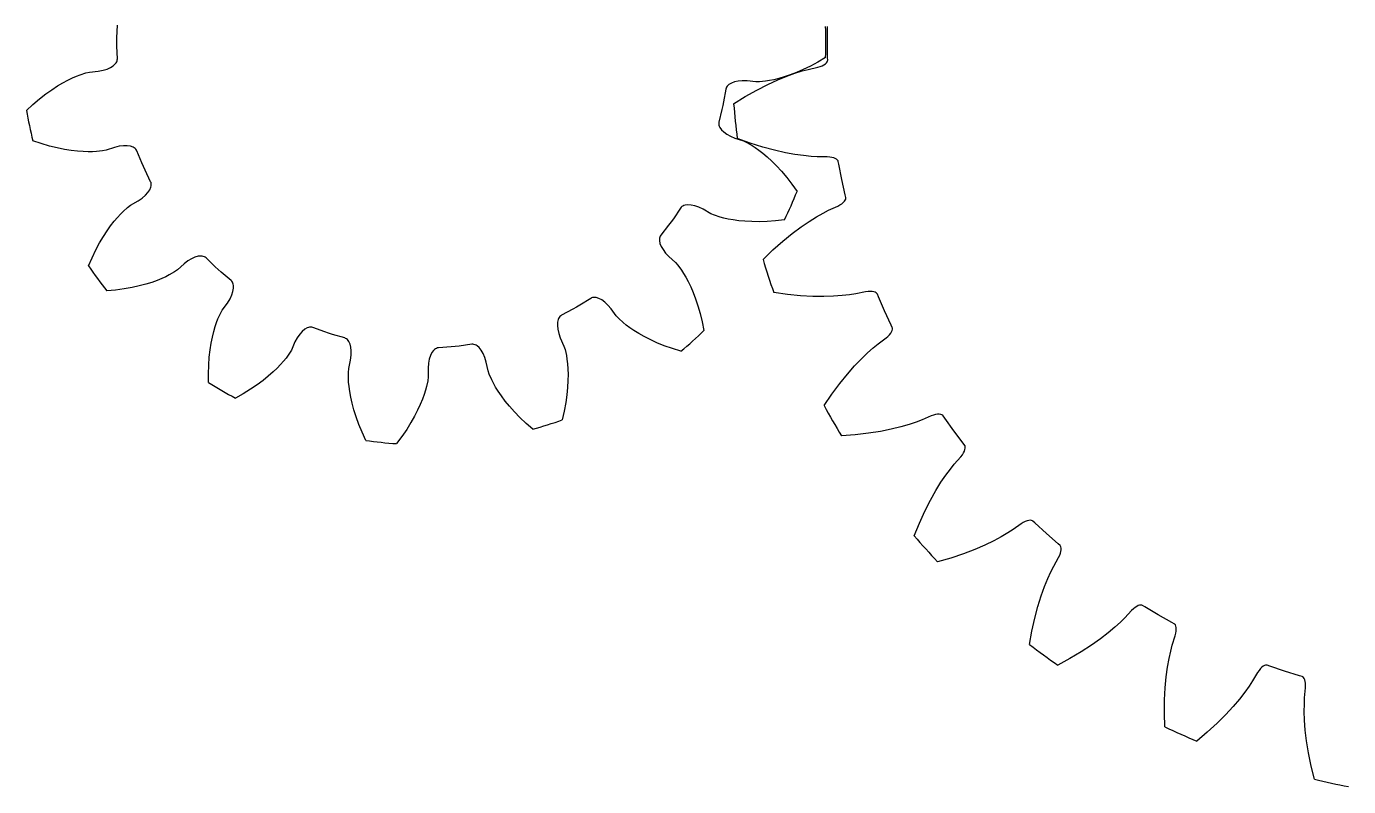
# Model space of a CAD drawing. Extents: x -12.6 to 57.7, y -24 to 24.
# Drawn here: x -12.56 to 29.3, y -23.58 to 0.49 of the extents above; entities that cross this region are included whole.
import ezdxf

# ---------------------------------------------------------------- set-up
doc = ezdxf.new("R2010")
doc.units = 0

msp = doc.modelspace()

# ---------------------------------------------------------------- linework, layer by layer
at = {"layer": 'layer0'}
for p, q in [((12.8, 0), (12.806, 0.493)), ((12.806, -0.493), (12.8, 0)), ((12.188, -0.868), (12.495, -0.8)), ((12.495, -0.8), (12.57, -0.777)), ((12.57, -0.777), (12.636, -0.751)), ((12.636, -0.751), (12.691, -0.723)), ((12.691, -0.723), (12.735, -0.693)), ((12.735, -0.693), (12.769, -0.662)), ((12.769, -0.662), (12.792, -0.63)), ((12.792, -0.63), (12.805, -0.598)), ((12.805, -0.598), (12.808, -0.581)), ((12.808, -0.581), (12.806, -0.493)), ((10.908, -1.347), (11.226, -1.201)), ((11.226, -1.201), (11.512, -1.084)), ((11.512, -1.084), (11.77, -0.991)), ((11.77, -0.991), (11.997, -0.919)), ((11.997, -0.919), (12.188, -0.868)), ((10.199, -1.729), (10.566, -1.522)), ((10.566, -1.522), (10.908, -1.347)), ((9.83, -1.958), (10.199, -1.729)), ((10.354, -3.205), (9.946, -3.058)), ((10.756, -3.332), (10.354, -3.205)), ((11.127, -3.431), (10.756, -3.332)), ((11.468, -3.508), (11.127, -3.431)), ((11.773, -3.563), (11.468, -3.508)), ((12.044, -3.601), (11.773, -3.563)), ((12.281, -3.624), (12.044, -3.601)), ((12.479, -3.634), (12.281, -3.624)), ((12.793, -3.637), (12.479, -3.634)), ((12.872, -3.644), (12.793, -3.637)), ((12.941, -3.656), (12.872, -3.644)), ((13, -3.671), (12.941, -3.656)), ((13.05, -3.691), (13, -3.671)), ((13.09, -3.715), (13.05, -3.691)), ((13.119, -3.741), (13.09, -3.715)), ((13.139, -3.77), (13.119, -3.741)), ((13.144, -3.785), (13.139, -3.77)), ((13.161, -3.872), (13.144, -3.785)), ((13.258, -4.356), (13.161, -3.872)), ((13.366, -4.837), (13.258, -4.356)), ((13.338, -5.047), (13.365, -5.01)), ((13.365, -5.01), (13.381, -4.974)), ((13.386, -4.923), (13.366, -4.837)), ((13.381, -4.974), (13.387, -4.939)), ((13.387, -4.939), (13.386, -4.923)), ((12.456, -5.539), (12.663, -5.422)), ((12.663, -5.422), (12.839, -5.332)), ((12.839, -5.332), (13.126, -5.201)), ((13.126, -5.201), (13.195, -5.163)), ((13.195, -5.163), (13.253, -5.124)), ((13.253, -5.124), (13.301, -5.086)), ((13.301, -5.086), (13.338, -5.047)), ((11.687, -6.067), (11.968, -5.858)), ((11.968, -5.858), (12.224, -5.684)), ((12.224, -5.684), (12.456, -5.539)), ((11.389, -6.309), (11.687, -6.067)), ((10.76, -6.889), (11.073, -6.588)), ((11.073, -6.588), (11.389, -6.309)), ((11.531, -7.999), (11.102, -7.94)), ((14.007, -7.915), (13.699, -7.977)), ((14.086, -7.905), (14.007, -7.915)), ((14.156, -7.902), (14.086, -7.905)), ((14.217, -7.905), (14.156, -7.902)), ((14.27, -7.914), (14.217, -7.905)), ((14.313, -7.929), (14.27, -7.914)), ((14.348, -7.949), (14.313, -7.929)), ((14.373, -7.973), (14.348, -7.949)), ((11.951, -8.039), (11.531, -7.999)), ((12.335, -8.06), (11.951, -8.039)), ((12.684, -8.064), (12.335, -8.06)), ((12.994, -8.055), (12.684, -8.064)), ((13.267, -8.035), (12.994, -8.055)), ((13.504, -8.008), (13.267, -8.035)), ((13.699, -7.977), (13.504, -8.008)), ((14.382, -7.987), (14.373, -7.973)), ((14.416, -8.068), (14.382, -7.987)), ((14.611, -8.521), (14.416, -8.068)), ((14.817, -8.969), (14.611, -8.521)), ((14.805, -9.226), (14.834, -9.181)), ((14.855, -9.049), (14.817, -8.969)), ((14.834, -9.181), (14.852, -9.139)), ((14.852, -9.139), (14.86, -9.1)), ((14.859, -9.065), (14.855, -9.049)), ((14.86, -9.1), (14.859, -9.065)), ((14.251, -9.688), (14.405, -9.563)), ((14.405, -9.563), (14.658, -9.376)), ((14.658, -9.376), (14.717, -9.324)), ((14.717, -9.324), (14.766, -9.274)), ((14.766, -9.274), (14.805, -9.226)), ((13.662, -10.259), (13.876, -10.035)), ((13.876, -10.035), (14.073, -9.845)), ((14.073, -9.845), (14.251, -9.688)), ((13.431, -10.521), (13.662, -10.259)), ((12.938, -11.159), (13.189, -10.82)), ((13.189, -10.82), (13.431, -10.521)), ((12.694, -11.518), (12.938, -11.159)), ((15.385, -12.118), (15.122, -12.194)), ((15.611, -12.042), (15.385, -12.118)), ((15.796, -11.972), (15.611, -12.042)), ((16.084, -11.846), (15.796, -11.972)), ((16.159, -11.821), (16.084, -11.846)), ((16.227, -11.803), (16.159, -11.821)), ((16.288, -11.794), (16.227, -11.803)), ((16.341, -11.792), (16.288, -11.794)), ((16.387, -11.797), (16.341, -11.792)), ((16.424, -11.809), (16.387, -11.797)), ((16.454, -11.828), (16.424, -11.809)), ((16.465, -11.839), (16.454, -11.828)), ((16.516, -11.912), (16.465, -11.839)), ((16.801, -12.314), (16.516, -11.912)), ((13.68, -12.444), (13.247, -12.476)), ((14.099, -12.396), (13.68, -12.444)), ((14.478, -12.336), (14.099, -12.396)), ((14.821, -12.268), (14.478, -12.336)), ((15.122, -12.194), (14.821, -12.268)), ((17.096, -12.71), (16.801, -12.314)), ((17.149, -12.78), (17.096, -12.71)), ((17.109, -13.018), (17.137, -12.963)), ((17.137, -12.963), (17.156, -12.913)), ((17.157, -12.795), (17.149, -12.78)), ((17.156, -12.913), (17.165, -12.868)), ((17.165, -12.828), (17.157, -12.795)), ((17.165, -12.868), (17.165, -12.828)), ((16.692, -13.53), (16.816, -13.376)), ((16.816, -13.376), (17.024, -13.14)), ((17.024, -13.14), (17.072, -13.077)), ((17.072, -13.077), (17.109, -13.018)), ((16.396, -13.948), (16.55, -13.721)), ((16.55, -13.721), (16.692, -13.53)), ((16.062, -14.516), (16.233, -14.211)), ((16.233, -14.211), (16.396, -13.948)), ((15.888, -14.859), (16.062, -14.516)), ((15.713, -15.242), (15.888, -14.859)), ((15.549, -15.644), (15.713, -15.242)), ((18.677, -15.443), (18.511, -15.551)), ((18.933, -15.261), (18.677, -15.443)), ((19.001, -15.22), (18.933, -15.261)), ((19.064, -15.189), (19.001, -15.22)), ((19.121, -15.167), (19.064, -15.189)), ((19.173, -15.153), (19.121, -15.167)), ((19.219, -15.149), (19.173, -15.153)), ((19.258, -15.153), (19.219, -15.149)), ((19.291, -15.165), (19.258, -15.153)), ((19.305, -15.174), (19.291, -15.165)), ((19.369, -15.235), (19.305, -15.174)), ((19.732, -15.569), (19.369, -15.235)), ((18.065, -15.801), (17.786, -15.935)), ((18.306, -15.671), (18.065, -15.801)), ((18.511, -15.551), (18.306, -15.671)), ((20.102, -15.895), (19.732, -15.569)), ((20.169, -15.952), (20.102, -15.895)), ((17.106, -16.211), (16.706, -16.345)), ((17.464, -16.074), (17.106, -16.211)), ((17.786, -15.935), (17.464, -16.074)), ((20.122, -16.331), (20.155, -16.259)), ((20.155, -16.259), (20.18, -16.193)), ((20.179, -15.965), (20.169, -15.952)), ((20.195, -15.996), (20.179, -15.965)), ((20.18, -16.193), (20.196, -16.134)), ((20.203, -16.035), (20.195, -15.996)), ((20.196, -16.134), (20.203, -16.081)), ((20.203, -16.081), (20.203, -16.035)), ((16.706, -16.345), (16.289, -16.466)), ((19.877, -16.781), (19.967, -16.604)), ((19.967, -16.604), (20.122, -16.331)), ((19.676, -17.251), (19.779, -16.997)), ((19.779, -16.997), (19.877, -16.781)), ((19.467, -17.876), (19.571, -17.543)), ((19.571, -17.543), (19.676, -17.251)), ((19.368, -18.248), (19.467, -17.876)), ((22.488, -17.954), (22.43, -18.008)), ((22.543, -17.91), (22.488, -17.954)), ((22.594, -17.877), (22.543, -17.91)), ((22.642, -17.853), (22.594, -17.877)), ((22.686, -17.839), (22.642, -17.853)), ((22.725, -17.835), (22.686, -17.839)), ((22.76, -17.84), (22.725, -17.835)), ((22.775, -17.846), (22.76, -17.84)), ((22.851, -17.892), (22.775, -17.846)), ((23.275, -18.143), (22.851, -17.892)), ((19.276, -18.659), (19.368, -18.248)), ((22.077, -18.379), (21.902, -18.54)), ((22.217, -18.239), (22.077, -18.379)), ((22.43, -18.008), (22.217, -18.239)), ((23.705, -18.385), (23.275, -18.143)), ((23.782, -18.427), (23.705, -18.385)), ((19.2, -19.086), (19.276, -18.659)), ((21.693, -18.716), (21.448, -18.906)), ((21.902, -18.54), (21.693, -18.716)), ((23.72, -19.107), (23.815, -18.807)), ((23.795, -18.438), (23.782, -18.427)), ((23.817, -18.465), (23.795, -18.438)), ((23.815, -18.807), (23.833, -18.73)), ((23.833, -18.501), (23.817, -18.465)), ((23.843, -18.546), (23.833, -18.501)), ((23.833, -18.73), (23.843, -18.661)), ((23.846, -18.599), (23.843, -18.546)), ((23.843, -18.661), (23.846, -18.599)), ((21.162, -19.108), (20.84, -19.317)), ((21.448, -18.906), (21.162, -19.108)), ((23.67, -19.298), (23.72, -19.107)), ((20.477, -19.531), (20.094, -19.736)), ((20.84, -19.317), (20.477, -19.531)), ((23.57, -19.8), (23.618, -19.531)), ((23.618, -19.531), (23.67, -19.298)), ((23.528, -20.107), (23.57, -19.8)), ((26.421, -19.968), (26.262, -20.239)), ((26.467, -19.903), (26.421, -19.968)), ((26.511, -19.849), (26.467, -19.903)), ((26.555, -19.805), (26.511, -19.849)), ((26.597, -19.772), (26.555, -19.805)), ((26.637, -19.75), (26.597, -19.772)), ((26.674, -19.737), (26.637, -19.75)), ((26.709, -19.735), (26.674, -19.737)), ((26.725, -19.738), (26.709, -19.735)), ((26.809, -19.767), (26.725, -19.738)), ((27.276, -19.925), (26.809, -19.767)), ((27.747, -20.072), (27.276, -19.925)), ((27.831, -20.097), (27.747, -20.072)), ((23.476, -20.839), (23.496, -20.455)), ((23.496, -20.455), (23.528, -20.107)), ((26.154, -20.404), (26.016, -20.598)), ((26.262, -20.239), (26.154, -20.404)), ((27.846, -20.104), (27.831, -20.097)), ((27.873, -20.127), (27.846, -20.104)), ((27.896, -20.159), (27.873, -20.127)), ((27.915, -20.201), (27.896, -20.159)), ((27.912, -20.775), (27.942, -20.462)), ((27.93, -20.252), (27.915, -20.201)), ((27.939, -20.313), (27.93, -20.252)), ((27.944, -20.383), (27.939, -20.313)), ((27.942, -20.462), (27.944, -20.383)), ((23.472, -21.261), (23.476, -20.839)), ((25.848, -20.814), (25.647, -21.051)), ((26.016, -20.598), (25.848, -20.814)), ((27.902, -20.973), (27.912, -20.775)), ((23.486, -21.694), (23.472, -21.261)), ((25.41, -21.308), (25.138, -21.579)), ((25.647, -21.051), (25.41, -21.308)), ((27.9, -21.21), (27.902, -20.973)), ((27.909, -21.484), (27.9, -21.21)), ((25.138, -21.579), (24.827, -21.864)), ((27.932, -21.793), (27.909, -21.484)), ((24.827, -21.864), (24.496, -22.144)), ((27.973, -22.14), (27.932, -21.793)), ((28.033, -22.52), (27.973, -22.14)), ((28.117, -22.933), (28.033, -22.52)), ((28.221, -23.354), (28.117, -22.933))]:
    msp.add_line(p, q, dxfattribs=at)
for start, end in [(184.68, 187.32), (196.68, 199.32), (208.68, 211.32), (220.68, 223.32), (232.68, 235.32), (244.68, 247.32), (256.68, 259.32)]:
    msp.add_arc((33.75, 0), 24, start, end, dxfattribs=at)
at = {"layer": 'layer1'}
for p, q in [((-9.699, 0.128), (-9.685, 0.533)), ((-9.7, 0), (-9.699, 0.128)), ((-9.699, -0.128), (-9.7, 0)), ((-9.685, -0.533), (-9.699, -0.128)), ((-10.01, -0.858), (-9.901, -0.809)), ((-9.901, -0.809), (-9.815, -0.754)), ((-9.815, -0.754), (-9.75, -0.694)), ((-9.75, -0.694), (-9.726, -0.662)), ((-9.726, -0.662), (-9.707, -0.63)), ((-9.707, -0.63), (-9.694, -0.598)), ((-9.694, -0.598), (-9.687, -0.565)), ((-9.687, -0.565), (-9.685, -0.533)), ((12.259, -0.764), (12.032, -0.874)), ((12.499, -0.635), (12.259, -0.764)), ((12.74, -0.492), (12.499, -0.635)), ((-11.411, -1.293), (-11.252, -1.208)), ((-11.252, -1.208), (-11.109, -1.138)), ((-11.109, -1.138), (-10.98, -1.082)), ((-10.98, -1.082), (-10.865, -1.038)), ((-10.865, -1.038), (-10.684, -0.98)), ((-10.684, -0.98), (-10.569, -0.954)), ((-10.569, -0.954), (-10.291, -0.927)), ((-10.291, -0.927), (-10.14, -0.898)), ((-10.14, -0.898), (-10.01, -0.858)), ((9.97, -1.242), (9.853, -1.267)), ((10.105, -1.23), (9.97, -1.242)), ((10.259, -1.232), (10.105, -1.23)), ((10.537, -1.264), (10.259, -1.232)), ((10.843, -1.244), (10.654, -1.262)), ((10.965, -1.224), (10.843, -1.244)), ((11.103, -1.196), (10.965, -1.224)), ((11.257, -1.158), (11.103, -1.196)), ((11.43, -1.108), (11.257, -1.158)), ((11.618, -1.044), (11.43, -1.108)), ((11.817, -0.967), (11.618, -1.044)), ((12.032, -0.874), (11.817, -0.967)), ((-12.15, -1.802), (-11.951, -1.647)), ((-11.951, -1.647), (-11.76, -1.511)), ((-11.76, -1.511), (-11.581, -1.394)), ((-11.581, -1.394), (-11.411, -1.293)), ((9.584, -1.493), (9.514, -1.892)), ((9.593, -1.461), (9.584, -1.493)), ((9.607, -1.431), (9.593, -1.461)), ((9.626, -1.402), (9.607, -1.431)), ((9.651, -1.374), (9.626, -1.402)), ((9.681, -1.349), (9.651, -1.374)), ((9.757, -1.303), (9.681, -1.349)), ((9.853, -1.267), (9.757, -1.303)), ((10.654, -1.262), (10.537, -1.264)), ((-12.564, -2.168), (-12.358, -1.977)), ((-12.358, -1.977), (-12.15, -1.802)), ((9.488, -2.017), (9.461, -2.141)), ((9.514, -1.892), (9.488, -2.017)), ((9.461, -2.141), (9.363, -2.535)), ((9.363, -2.535), (9.358, -2.567)), ((9.358, -2.567), (9.358, -2.6)), ((9.358, -2.6), (9.364, -2.635)), ((9.364, -2.635), (9.375, -2.67)), ((9.375, -2.67), (9.392, -2.706)), ((9.392, -2.706), (9.443, -2.778)), ((9.443, -2.778), (9.517, -2.85)), ((9.517, -2.85), (9.613, -2.92)), ((9.613, -2.92), (9.732, -2.986)), ((-12.094, -3.22), (-12.36, -3.13)), ((-11.833, -3.296), (-12.094, -3.22)), ((-11.587, -3.357), (-11.833, -3.296)), ((-9.778, -3.338), (-10.044, -3.427)), ((-9.628, -3.304), (-9.778, -3.338)), ((-9.493, -3.288), (-9.628, -3.304)), ((-9.375, -3.288), (-9.493, -3.288)), ((-9.273, -3.303), (-9.375, -3.288)), ((-9.189, -3.332), (-9.273, -3.303)), ((-9.154, -3.351), (-9.189, -3.332)), ((9.732, -2.986), (9.873, -3.047)), ((9.873, -3.047), (10.14, -3.131)), ((10.14, -3.131), (10.247, -3.18)), ((10.247, -3.18), (10.412, -3.274)), ((10.412, -3.274), (10.515, -3.342)), ((10.515, -3.342), (10.629, -3.423)), ((-11.358, -3.403), (-11.587, -3.357)), ((-11.147, -3.437), (-11.358, -3.403)), ((-10.95, -3.46), (-11.147, -3.437)), ((-10.77, -3.473), (-10.95, -3.46)), ((-10.611, -3.478), (-10.77, -3.473)), ((-10.471, -3.477), (-10.611, -3.478)), ((-10.348, -3.471), (-10.471, -3.477)), ((-10.159, -3.45), (-10.348, -3.471)), ((-10.044, -3.427), (-10.159, -3.45)), ((-9.124, -3.373), (-9.154, -3.351)), ((-9.099, -3.397), (-9.124, -3.373)), ((-9.079, -3.424), (-9.099, -3.397)), ((-9.065, -3.453), (-9.079, -3.424)), ((-8.913, -3.828), (-9.065, -3.453)), ((10.629, -3.423), (10.755, -3.521)), ((10.755, -3.521), (10.892, -3.637)), ((10.892, -3.637), (11.038, -3.771)), ((-8.861, -3.945), (-8.913, -3.828)), ((-8.809, -4.062), (-8.861, -3.945)), ((-8.631, -4.426), (-8.809, -4.062)), ((11.038, -3.771), (11.189, -3.923)), ((11.189, -3.923), (11.347, -4.095)), ((11.347, -4.095), (11.51, -4.288)), ((-8.659, -4.681), (-8.625, -4.599)), ((-8.62, -4.456), (-8.631, -4.426)), ((-8.625, -4.599), (-8.615, -4.561)), ((-8.613, -4.489), (-8.62, -4.456)), ((-8.615, -4.561), (-8.612, -4.524)), ((-8.612, -4.524), (-8.613, -4.489)), ((11.51, -4.288), (11.677, -4.504)), ((11.677, -4.504), (11.839, -4.733)), ((-9.024, -5.033), (-8.898, -4.944)), ((-8.898, -4.944), (-8.796, -4.855)), ((-8.796, -4.855), (-8.716, -4.766)), ((-8.716, -4.766), (-8.659, -4.681)), ((-9.591, -5.455), (-9.504, -5.367)), ((-9.504, -5.367), (-9.361, -5.241)), ((-9.361, -5.241), (-9.267, -5.171)), ((-9.267, -5.171), (-9.024, -5.033)), ((8.149, -5.262), (7.922, -5.598)), ((8.169, -5.237), (8.149, -5.262)), ((8.194, -5.215), (8.169, -5.237)), ((8.224, -5.196), (8.194, -5.215)), ((8.257, -5.181), (8.224, -5.196)), ((8.295, -5.17), (8.257, -5.181)), ((8.383, -5.159), (8.295, -5.17)), ((8.486, -5.165), (8.383, -5.159)), ((8.602, -5.19), (8.486, -5.165)), ((8.731, -5.234), (8.602, -5.19)), ((8.87, -5.298), (8.731, -5.234)), ((9.112, -5.44), (8.87, -5.298)), ((9.22, -5.487), (9.112, -5.44)), ((-10.013, -5.984), (-9.898, -5.822)), ((-9.898, -5.822), (-9.788, -5.68)), ((-9.788, -5.68), (-9.685, -5.558)), ((-9.685, -5.558), (-9.591, -5.455)), ((7.772, -5.804), (7.523, -6.124)), ((7.847, -5.702), (7.772, -5.804)), ((7.922, -5.598), (7.847, -5.702)), ((9.4, -5.547), (9.22, -5.487)), ((9.519, -5.578), (9.4, -5.547)), ((9.656, -5.609), (9.519, -5.578)), ((9.813, -5.637), (9.656, -5.609)), ((9.991, -5.661), (9.813, -5.637)), ((10.189, -5.679), (9.991, -5.661)), ((10.402, -5.69), (10.189, -5.679)), ((10.636, -5.692), (10.402, -5.69)), ((10.889, -5.684), (10.636, -5.692)), ((11.16, -5.664), (10.889, -5.684)), ((11.439, -5.631), (11.16, -5.664)), ((-10.248, -6.365), (-10.129, -6.163)), ((-10.129, -6.163), (-10.013, -5.984)), ((7.483, -6.216), (7.479, -6.252)), ((7.479, -6.252), (7.48, -6.292)), ((7.492, -6.182), (7.483, -6.216)), ((7.505, -6.151), (7.492, -6.182)), ((7.523, -6.124), (7.505, -6.151)), ((-10.485, -6.833), (-10.367, -6.588)), ((-10.367, -6.588), (-10.248, -6.365)), ((7.48, -6.292), (7.497, -6.379)), ((7.497, -6.379), (7.535, -6.475)), ((7.535, -6.475), (7.594, -6.578)), ((7.594, -6.578), (7.676, -6.686)), ((7.676, -6.686), (7.78, -6.799)), ((-10.596, -7.091), (-10.485, -6.833)), ((-7.575, -7.027), (-7.781, -7.216)), ((-7.452, -6.935), (-7.575, -7.027)), ((-7.335, -6.865), (-7.452, -6.935)), ((-7.227, -6.817), (-7.335, -6.865)), ((-7.127, -6.789), (-7.227, -6.817)), ((-7.039, -6.781), (-7.127, -6.789)), ((-7, -6.784), (-7.039, -6.781)), ((-6.964, -6.792), (-7, -6.784)), ((-6.931, -6.804), (-6.964, -6.792)), ((-6.902, -6.821), (-6.931, -6.804)), ((-6.877, -6.841), (-6.902, -6.821)), ((-6.585, -7.122), (-6.877, -6.841)), ((7.78, -6.799), (7.99, -6.984)), ((7.99, -6.984), (8.067, -7.073)), ((8.067, -7.073), (8.18, -7.226)), ((-8.279, -7.494), (-8.426, -7.554)), ((-8.151, -7.436), (-8.279, -7.494)), ((-8.042, -7.38), (-8.151, -7.436)), ((-7.878, -7.284), (-8.042, -7.38)), ((-7.781, -7.216), (-7.878, -7.284)), ((-6.491, -7.209), (-6.585, -7.122)), ((-6.395, -7.293), (-6.491, -7.209)), ((-6.085, -7.554), (-6.395, -7.293)), ((8.18, -7.226), (8.247, -7.33)), ((8.247, -7.33), (8.318, -7.45)), ((8.318, -7.45), (8.393, -7.591)), ((-9.739, -7.861), (-10.018, -7.887)), ((-9.469, -7.824), (-9.739, -7.861)), ((-9.22, -7.779), (-9.469, -7.824)), ((-8.992, -7.729), (-9.22, -7.779)), ((-8.785, -7.674), (-8.992, -7.729)), ((-8.596, -7.615), (-8.785, -7.674)), ((-8.426, -7.554), (-8.596, -7.615)), ((-6.062, -7.577), (-6.085, -7.554)), ((-6.043, -7.604), (-6.062, -7.577)), ((-6.061, -8.013), (-6.024, -7.9)), ((-6.027, -7.635), (-6.043, -7.604)), ((-6.016, -7.671), (-6.027, -7.635)), ((-6.024, -7.9), (-6.007, -7.798)), ((-6.008, -7.71), (-6.016, -7.671)), ((-6.007, -7.798), (-6.008, -7.71)), ((8.393, -7.591), (8.471, -7.753)), ((8.471, -7.753), (8.55, -7.935)), ((8.55, -7.935), (8.626, -8.135)), ((-6.363, -8.493), (-6.197, -8.268)), ((-6.197, -8.268), (-6.118, -8.136)), ((-6.118, -8.136), (-6.061, -8.013)), ((4.96, -8.336), (4.85, -8.4)), ((5.304, -8.122), (4.96, -8.336)), ((5.333, -8.107), (5.304, -8.122)), ((5.365, -8.097), (5.333, -8.107)), ((5.399, -8.092), (5.365, -8.097)), ((5.436, -8.092), (5.399, -8.092)), ((5.476, -8.097), (5.436, -8.092)), ((5.56, -8.123), (5.476, -8.097)), ((5.651, -8.17), (5.56, -8.123)), ((5.748, -8.24), (5.651, -8.17)), ((5.847, -8.333), (5.748, -8.24)), ((5.948, -8.448), (5.847, -8.333)), ((8.626, -8.135), (8.701, -8.357)), ((8.701, -8.357), (8.771, -8.599)), ((-6.543, -8.884), (-6.499, -8.769)), ((-6.499, -8.769), (-6.42, -8.596)), ((-6.42, -8.596), (-6.363, -8.493)), ((4.274, -8.79), (4.254, -8.877)), ((4.289, -8.754), (4.274, -8.79)), ((4.308, -8.722), (4.289, -8.754)), ((4.33, -8.694), (4.308, -8.722)), ((4.354, -8.672), (4.33, -8.694)), ((4.382, -8.654), (4.354, -8.672)), ((4.739, -8.464), (4.382, -8.654)), ((4.85, -8.4), (4.739, -8.464)), ((6.111, -8.676), (5.948, -8.448)), ((6.191, -8.762), (6.111, -8.676)), ((6.331, -8.89), (6.191, -8.762)), ((8.771, -8.599), (8.835, -8.864)), ((-6.674, -9.345), (-6.632, -9.17)), ((-6.632, -9.17), (-6.587, -9.017)), ((-6.587, -9.017), (-6.543, -8.884)), ((-3.829, -9.167), (-3.909, -9.255)), ((-3.75, -9.101), (-3.829, -9.167)), ((-3.673, -9.058), (-3.75, -9.101)), ((-3.635, -9.045), (-3.673, -9.058)), ((-3.599, -9.037), (-3.635, -9.045)), ((-3.564, -9.035), (-3.599, -9.037)), ((-3.531, -9.038), (-3.564, -9.035)), ((-3.499, -9.047), (-3.531, -9.038)), ((-3.119, -9.185), (-3.499, -9.047)), ((-2.997, -9.225), (-3.119, -9.185)), ((4.254, -8.877), (4.25, -8.979)), ((4.25, -8.979), (4.262, -9.098)), ((4.262, -9.098), (4.293, -9.23)), ((6.427, -8.968), (6.331, -8.89)), ((6.54, -9.051), (6.427, -8.968)), ((6.672, -9.141), (6.54, -9.051)), ((6.825, -9.235), (6.672, -9.141)), ((8.835, -8.864), (8.891, -9.139)), ((-6.746, -9.75), (-6.713, -9.539)), ((-6.713, -9.539), (-6.674, -9.345)), ((-4.062, -9.5), (-4.174, -9.757)), ((-3.987, -9.366), (-4.062, -9.5)), ((-3.909, -9.255), (-3.987, -9.366)), ((-2.876, -9.264), (-2.997, -9.225)), ((-2.486, -9.376), (-2.876, -9.264)), ((-2.456, -9.388), (-2.486, -9.376)), ((-2.427, -9.404), (-2.456, -9.388)), ((-2.4, -9.427), (-2.427, -9.404)), ((-2.376, -9.454), (-2.4, -9.427)), ((-2.353, -9.487), (-2.376, -9.454)), ((-2.316, -9.567), (-2.353, -9.487)), ((-2.29, -9.667), (-2.316, -9.567)), ((1.542, -9.577), (1.141, -9.633)), ((1.575, -9.575), (1.542, -9.577)), ((1.608, -9.579), (1.575, -9.575)), ((1.641, -9.588), (1.608, -9.579)), ((1.675, -9.603), (1.641, -9.588)), ((1.709, -9.624), (1.675, -9.603)), ((1.776, -9.682), (1.709, -9.624)), ((4.293, -9.23), (4.342, -9.376)), ((4.342, -9.376), (4.458, -9.63)), ((6.998, -9.332), (6.825, -9.235)), ((7.188, -9.429), (6.998, -9.332)), ((7.401, -9.527), (7.188, -9.429)), ((7.635, -9.622), (7.401, -9.527)), ((7.891, -9.714), (7.635, -9.622)), ((-6.791, -10.235), (-6.773, -9.983)), ((-6.773, -9.983), (-6.746, -9.75)), ((-4.345, -10.013), (-4.422, -10.108)), ((-4.234, -9.858), (-4.345, -10.013)), ((-4.174, -9.757), (-4.234, -9.858)), ((-2.298, -10.074), (-2.28, -9.921)), ((-2.278, -9.785), (-2.29, -9.667)), ((-2.28, -9.921), (-2.278, -9.785)), ((0.193, -10.045), (0.167, -10.178)), ((0.23, -9.932), (0.193, -10.045)), ((0.276, -9.84), (0.23, -9.932)), ((0.329, -9.769), (0.276, -9.84)), ((0.358, -9.742), (0.329, -9.769)), ((0.388, -9.72), (0.358, -9.742)), ((0.419, -9.704), (0.388, -9.72)), ((0.451, -9.693), (0.419, -9.704)), ((0.483, -9.688), (0.451, -9.693)), ((0.887, -9.659), (0.483, -9.688)), ((1.014, -9.647), (0.887, -9.659)), ((1.141, -9.633), (1.014, -9.647)), ((1.84, -9.763), (1.776, -9.682)), ((1.899, -9.866), (1.84, -9.763)), ((1.953, -9.991), (1.899, -9.866)), ((1.998, -10.137), (1.953, -9.991)), ((4.458, -9.63), (4.493, -9.743)), ((4.493, -9.743), (4.534, -9.928)), ((4.534, -9.928), (4.553, -10.05)), ((8.159, -9.797), (7.891, -9.714)), ((-6.8, -10.507), (-6.791, -10.235)), ((-4.756, -10.453), (-4.905, -10.583)), ((-4.626, -10.328), (-4.756, -10.453)), ((-4.515, -10.213), (-4.626, -10.328)), ((-4.422, -10.108), (-4.515, -10.213)), ((-2.37, -10.654), (-2.369, -10.464)), ((-2.369, -10.464), (-2.359, -10.347)), ((-2.359, -10.347), (-2.298, -10.074)), ((0.167, -10.178), (0.153, -10.331)), ((0.153, -10.331), (0.156, -10.611)), ((2.054, -10.412), (1.998, -10.137)), ((2.092, -10.523), (2.054, -10.412)), ((4.553, -10.05), (4.569, -10.19)), ((4.569, -10.19), (4.58, -10.348)), ((4.58, -10.348), (4.586, -10.528)), ((-6.796, -10.788), (-6.8, -10.507)), ((-5.259, -10.857), (-5.468, -10.999)), ((-5.071, -10.718), (-5.259, -10.857)), ((-4.905, -10.583), (-5.071, -10.718)), ((-2.364, -10.777), (-2.37, -10.654)), ((-2.35, -10.917), (-2.364, -10.777)), ((0.142, -10.728), (0.103, -10.914)), ((0.156, -10.611), (0.142, -10.728)), ((2.168, -10.697), (2.092, -10.523)), ((2.224, -10.807), (2.168, -10.697)), ((2.293, -10.929), (2.224, -10.807)), ((4.583, -10.727), (4.572, -10.94)), ((4.586, -10.528), (4.583, -10.727)), ((-5.699, -11.142), (-5.944, -11.28)), ((-5.468, -10.999), (-5.699, -11.142)), ((-2.329, -11.074), (-2.35, -10.917)), ((-2.296, -11.252), (-2.329, -11.074)), ((-2.253, -11.445), (-2.296, -11.252)), ((0.029, -11.167), (-0.025, -11.316)), ((0.071, -11.033), (0.029, -11.167)), ((0.103, -10.914), (0.071, -11.033)), ((2.377, -11.064), (2.293, -10.929)), ((2.479, -11.213), (2.377, -11.064)), ((2.597, -11.372), (2.479, -11.213)), ((4.549, -11.173), (4.515, -11.423)), ((4.572, -10.94), (4.549, -11.173)), ((-2.197, -11.651), (-2.253, -11.445)), ((-2.127, -11.875), (-2.197, -11.651)), ((-0.176, -11.663), (-0.273, -11.854)), ((-0.093, -11.483), (-0.176, -11.663)), ((-0.025, -11.316), (-0.093, -11.483)), ((2.732, -11.538), (2.597, -11.372)), ((2.887, -11.713), (2.732, -11.538)), ((3.062, -11.895), (2.887, -11.713)), ((4.466, -11.691), (4.405, -11.965)), ((4.515, -11.423), (4.466, -11.691)), ((-2.041, -12.112), (-2.127, -11.875)), ((-1.938, -12.364), (-2.041, -12.112)), ((-0.388, -12.058), (-0.522, -12.272)), ((-0.273, -11.854), (-0.388, -12.058)), ((3.258, -12.084), (3.062, -11.895)), ((3.469, -12.269), (3.258, -12.084)), ((-1.821, -12.619), (-1.938, -12.364)), ((-0.675, -12.497), (-0.842, -12.722)), ((-0.522, -12.272), (-0.675, -12.497))]:
    msp.add_line(p, q, dxfattribs=at)
for start, end in [(357.7886, 362.2114), (189.7886, 194.2114), (333.7886, 338.2114), (213.7886, 218.2114), (309.7886, 314.2114), (237.7886, 242.2114), (285.7886, 290.2114), (261.7886, 266.2114)]:
    msp.add_arc((0, 0), 12.75, start, end, dxfattribs=at)
at = {"layer": 'layer2'}
for p, q in [((12.8, 0), (12.806, 0.493)), ((12.806, -0.493), (12.8, 0)), ((12.188, -0.868), (12.495, -0.8)), ((12.495, -0.8), (12.57, -0.777)), ((12.57, -0.777), (12.636, -0.751)), ((12.636, -0.751), (12.691, -0.723)), ((12.691, -0.723), (12.735, -0.693)), ((12.735, -0.693), (12.769, -0.662)), ((12.769, -0.662), (12.792, -0.63)), ((12.792, -0.63), (12.805, -0.598)), ((12.805, -0.598), (12.808, -0.581)), ((12.808, -0.581), (12.806, -0.493)), ((10.908, -1.347), (11.226, -1.201)), ((11.226, -1.201), (11.512, -1.084)), ((11.512, -1.084), (11.77, -0.991)), ((11.77, -0.991), (11.997, -0.919)), ((11.997, -0.919), (12.188, -0.868)), ((10.199, -1.729), (10.566, -1.522)), ((10.566, -1.522), (10.908, -1.347)), ((9.83, -1.958), (10.199, -1.729)), ((10.354, -3.205), (9.946, -3.058)), ((10.756, -3.332), (10.354, -3.205)), ((11.127, -3.431), (10.756, -3.332)), ((11.468, -3.508), (11.127, -3.431)), ((11.773, -3.563), (11.468, -3.508)), ((12.044, -3.601), (11.773, -3.563)), ((12.281, -3.624), (12.044, -3.601)), ((12.479, -3.634), (12.281, -3.624)), ((12.793, -3.637), (12.479, -3.634)), ((12.872, -3.644), (12.793, -3.637)), ((12.941, -3.656), (12.872, -3.644)), ((13, -3.671), (12.941, -3.656)), ((13.05, -3.691), (13, -3.671)), ((13.09, -3.715), (13.05, -3.691)), ((13.119, -3.741), (13.09, -3.715)), ((13.139, -3.77), (13.119, -3.741)), ((13.144, -3.785), (13.139, -3.77)), ((13.161, -3.872), (13.144, -3.785)), ((13.258, -4.356), (13.161, -3.872)), ((13.366, -4.837), (13.258, -4.356)), ((13.338, -5.047), (13.365, -5.01)), ((13.365, -5.01), (13.381, -4.974)), ((13.386, -4.923), (13.366, -4.837)), ((13.381, -4.974), (13.387, -4.939)), ((13.387, -4.939), (13.386, -4.923)), ((12.456, -5.539), (12.663, -5.422)), ((12.663, -5.422), (12.839, -5.332)), ((12.839, -5.332), (13.126, -5.201)), ((13.126, -5.201), (13.195, -5.163)), ((13.195, -5.163), (13.253, -5.124)), ((13.253, -5.124), (13.301, -5.086)), ((13.301, -5.086), (13.338, -5.047)), ((11.687, -6.067), (11.968, -5.858)), ((11.968, -5.858), (12.224, -5.684)), ((12.224, -5.684), (12.456, -5.539)), ((11.389, -6.309), (11.687, -6.067)), ((10.76, -6.889), (11.073, -6.588)), ((11.073, -6.588), (11.389, -6.309)), ((11.531, -7.999), (11.102, -7.94)), ((14.007, -7.915), (13.699, -7.977)), ((14.086, -7.905), (14.007, -7.915)), ((14.156, -7.902), (14.086, -7.905)), ((14.217, -7.905), (14.156, -7.902)), ((14.27, -7.914), (14.217, -7.905)), ((14.313, -7.929), (14.27, -7.914)), ((14.348, -7.949), (14.313, -7.929)), ((14.373, -7.973), (14.348, -7.949)), ((11.951, -8.039), (11.531, -7.999)), ((12.335, -8.06), (11.951, -8.039)), ((12.684, -8.064), (12.335, -8.06)), ((12.994, -8.055), (12.684, -8.064)), ((13.267, -8.035), (12.994, -8.055)), ((13.504, -8.008), (13.267, -8.035)), ((13.699, -7.977), (13.504, -8.008)), ((14.382, -7.987), (14.373, -7.973)), ((14.416, -8.068), (14.382, -7.987)), ((14.611, -8.521), (14.416, -8.068)), ((14.817, -8.969), (14.611, -8.521)), ((14.805, -9.226), (14.834, -9.181)), ((14.855, -9.049), (14.817, -8.969)), ((14.834, -9.181), (14.852, -9.139)), ((14.852, -9.139), (14.86, -9.1)), ((14.859, -9.065), (14.855, -9.049)), ((14.86, -9.1), (14.859, -9.065)), ((14.251, -9.688), (14.405, -9.563)), ((14.405, -9.563), (14.658, -9.376)), ((14.658, -9.376), (14.717, -9.324)), ((14.717, -9.324), (14.766, -9.274)), ((14.766, -9.274), (14.805, -9.226)), ((13.662, -10.259), (13.876, -10.035)), ((13.876, -10.035), (14.073, -9.845)), ((14.073, -9.845), (14.251, -9.688)), ((13.431, -10.521), (13.662, -10.259)), ((12.938, -11.159), (13.189, -10.82)), ((13.189, -10.82), (13.431, -10.521)), ((12.694, -11.518), (12.938, -11.159)), ((15.385, -12.118), (15.122, -12.194)), ((15.611, -12.042), (15.385, -12.118)), ((15.796, -11.972), (15.611, -12.042)), ((16.084, -11.846), (15.796, -11.972)), ((16.159, -11.821), (16.084, -11.846)), ((16.227, -11.803), (16.159, -11.821)), ((16.288, -11.794), (16.227, -11.803)), ((16.341, -11.792), (16.288, -11.794)), ((16.387, -11.797), (16.341, -11.792)), ((16.424, -11.809), (16.387, -11.797)), ((16.454, -11.828), (16.424, -11.809)), ((16.465, -11.839), (16.454, -11.828)), ((16.516, -11.912), (16.465, -11.839)), ((16.801, -12.314), (16.516, -11.912)), ((13.68, -12.444), (13.247, -12.476)), ((14.099, -12.396), (13.68, -12.444)), ((14.478, -12.336), (14.099, -12.396)), ((14.821, -12.268), (14.478, -12.336)), ((15.122, -12.194), (14.821, -12.268)), ((17.096, -12.71), (16.801, -12.314)), ((17.149, -12.78), (17.096, -12.71)), ((17.109, -13.018), (17.137, -12.963)), ((17.137, -12.963), (17.156, -12.913)), ((17.157, -12.795), (17.149, -12.78)), ((17.156, -12.913), (17.165, -12.868)), ((17.165, -12.828), (17.157, -12.795)), ((17.165, -12.868), (17.165, -12.828)), ((16.692, -13.53), (16.816, -13.376)), ((16.816, -13.376), (17.024, -13.14)), ((17.024, -13.14), (17.072, -13.077)), ((17.072, -13.077), (17.109, -13.018)), ((16.396, -13.948), (16.55, -13.721)), ((16.55, -13.721), (16.692, -13.53)), ((16.062, -14.516), (16.233, -14.211)), ((16.233, -14.211), (16.396, -13.948)), ((15.888, -14.859), (16.062, -14.516)), ((15.713, -15.242), (15.888, -14.859)), ((15.549, -15.644), (15.713, -15.242)), ((18.677, -15.443), (18.511, -15.551)), ((18.933, -15.261), (18.677, -15.443)), ((19.001, -15.22), (18.933, -15.261)), ((19.064, -15.189), (19.001, -15.22)), ((19.121, -15.167), (19.064, -15.189)), ((19.173, -15.153), (19.121, -15.167)), ((19.219, -15.149), (19.173, -15.153)), ((19.258, -15.153), (19.219, -15.149)), ((19.291, -15.165), (19.258, -15.153)), ((19.305, -15.174), (19.291, -15.165)), ((19.369, -15.235), (19.305, -15.174)), ((19.732, -15.569), (19.369, -15.235)), ((18.065, -15.801), (17.786, -15.935)), ((18.306, -15.671), (18.065, -15.801)), ((18.511, -15.551), (18.306, -15.671)), ((20.102, -15.895), (19.732, -15.569)), ((20.169, -15.952), (20.102, -15.895)), ((17.106, -16.211), (16.706, -16.345)), ((17.464, -16.074), (17.106, -16.211)), ((17.786, -15.935), (17.464, -16.074)), ((20.122, -16.331), (20.155, -16.259)), ((20.155, -16.259), (20.18, -16.193)), ((20.179, -15.965), (20.169, -15.952)), ((20.195, -15.996), (20.179, -15.965)), ((20.18, -16.193), (20.196, -16.134)), ((20.203, -16.035), (20.195, -15.996)), ((20.196, -16.134), (20.203, -16.081)), ((20.203, -16.081), (20.203, -16.035)), ((16.706, -16.345), (16.289, -16.466)), ((19.877, -16.781), (19.967, -16.604)), ((19.967, -16.604), (20.122, -16.331)), ((19.676, -17.251), (19.779, -16.997)), ((19.779, -16.997), (19.877, -16.781)), ((19.467, -17.876), (19.571, -17.543)), ((19.571, -17.543), (19.676, -17.251)), ((19.368, -18.248), (19.467, -17.876)), ((22.488, -17.954), (22.43, -18.008)), ((22.543, -17.91), (22.488, -17.954)), ((22.594, -17.877), (22.543, -17.91)), ((22.642, -17.853), (22.594, -17.877)), ((22.686, -17.839), (22.642, -17.853)), ((22.725, -17.835), (22.686, -17.839)), ((22.76, -17.84), (22.725, -17.835)), ((22.775, -17.846), (22.76, -17.84)), ((22.851, -17.892), (22.775, -17.846)), ((23.275, -18.143), (22.851, -17.892)), ((19.276, -18.659), (19.368, -18.248)), ((22.077, -18.379), (21.902, -18.54)), ((22.217, -18.239), (22.077, -18.379)), ((22.43, -18.008), (22.217, -18.239)), ((23.705, -18.385), (23.275, -18.143)), ((23.782, -18.427), (23.705, -18.385)), ((19.2, -19.086), (19.276, -18.659)), ((21.693, -18.716), (21.448, -18.906)), ((21.902, -18.54), (21.693, -18.716)), ((23.72, -19.107), (23.815, -18.807)), ((23.795, -18.438), (23.782, -18.427)), ((23.817, -18.465), (23.795, -18.438)), ((23.815, -18.807), (23.833, -18.73)), ((23.833, -18.501), (23.817, -18.465)), ((23.843, -18.546), (23.833, -18.501)), ((23.833, -18.73), (23.843, -18.661)), ((23.846, -18.599), (23.843, -18.546)), ((23.843, -18.661), (23.846, -18.599)), ((21.162, -19.108), (20.84, -19.317)), ((21.448, -18.906), (21.162, -19.108)), ((23.67, -19.298), (23.72, -19.107)), ((20.477, -19.531), (20.094, -19.736)), ((20.84, -19.317), (20.477, -19.531)), ((23.57, -19.8), (23.618, -19.531)), ((23.618, -19.531), (23.67, -19.298)), ((23.528, -20.107), (23.57, -19.8)), ((26.421, -19.968), (26.262, -20.239)), ((26.467, -19.903), (26.421, -19.968)), ((26.511, -19.849), (26.467, -19.903)), ((26.555, -19.805), (26.511, -19.849)), ((26.597, -19.772), (26.555, -19.805)), ((26.637, -19.75), (26.597, -19.772)), ((26.674, -19.737), (26.637, -19.75)), ((26.709, -19.735), (26.674, -19.737)), ((26.725, -19.738), (26.709, -19.735)), ((26.809, -19.767), (26.725, -19.738)), ((27.276, -19.925), (26.809, -19.767)), ((27.747, -20.072), (27.276, -19.925)), ((27.831, -20.097), (27.747, -20.072)), ((23.476, -20.839), (23.496, -20.455)), ((23.496, -20.455), (23.528, -20.107)), ((26.154, -20.404), (26.016, -20.598)), ((26.262, -20.239), (26.154, -20.404)), ((27.846, -20.104), (27.831, -20.097)), ((27.873, -20.127), (27.846, -20.104)), ((27.896, -20.159), (27.873, -20.127)), ((27.915, -20.201), (27.896, -20.159)), ((27.912, -20.775), (27.942, -20.462)), ((27.93, -20.252), (27.915, -20.201)), ((27.939, -20.313), (27.93, -20.252)), ((27.944, -20.383), (27.939, -20.313)), ((27.942, -20.462), (27.944, -20.383)), ((23.472, -21.261), (23.476, -20.839)), ((25.848, -20.814), (25.647, -21.051)), ((26.016, -20.598), (25.848, -20.814)), ((27.902, -20.973), (27.912, -20.775)), ((23.486, -21.694), (23.472, -21.261)), ((25.41, -21.308), (25.138, -21.579)), ((25.647, -21.051), (25.41, -21.308)), ((27.9, -21.21), (27.902, -20.973)), ((27.909, -21.484), (27.9, -21.21)), ((25.138, -21.579), (24.827, -21.864)), ((27.932, -21.793), (27.909, -21.484)), ((24.827, -21.864), (24.496, -22.144)), ((27.973, -22.14), (27.932, -21.793)), ((28.033, -22.52), (27.973, -22.14)), ((28.117, -22.933), (28.033, -22.52)), ((28.221, -23.354), (28.117, -22.933))]:
    msp.add_line(p, q, dxfattribs=at)
for start, end in [(184.68, 187.32), (196.68, 199.32), (208.68, 211.32), (220.68, 223.32), (232.68, 235.32), (244.68, 247.32), (256.68, 259.32)]:
    msp.add_arc((33.75, 0), 24, start, end, dxfattribs=at)
at = {"layer": 'layer3'}
for p, q in [((-9.699, 0.128), (-9.685, 0.533)), ((-9.7, 0), (-9.699, 0.128)), ((-9.699, -0.128), (-9.7, 0)), ((-9.685, -0.533), (-9.699, -0.128)), ((-10.01, -0.858), (-9.901, -0.809)), ((-9.901, -0.809), (-9.815, -0.754)), ((-9.815, -0.754), (-9.75, -0.694)), ((-9.75, -0.694), (-9.726, -0.662)), ((-9.726, -0.662), (-9.707, -0.63)), ((-9.707, -0.63), (-9.694, -0.598)), ((-9.694, -0.598), (-9.687, -0.565)), ((-9.687, -0.565), (-9.685, -0.533)), ((12.259, -0.764), (12.032, -0.874)), ((12.499, -0.635), (12.259, -0.764)), ((12.74, -0.492), (12.499, -0.635)), ((-11.411, -1.293), (-11.252, -1.208)), ((-11.252, -1.208), (-11.109, -1.138)), ((-11.109, -1.138), (-10.98, -1.082)), ((-10.98, -1.082), (-10.865, -1.038)), ((-10.865, -1.038), (-10.684, -0.98)), ((-10.684, -0.98), (-10.569, -0.954)), ((-10.569, -0.954), (-10.291, -0.927)), ((-10.291, -0.927), (-10.14, -0.898)), ((-10.14, -0.898), (-10.01, -0.858)), ((9.97, -1.242), (9.853, -1.267)), ((10.105, -1.23), (9.97, -1.242)), ((10.259, -1.232), (10.105, -1.23)), ((10.537, -1.264), (10.259, -1.232)), ((10.843, -1.244), (10.654, -1.262)), ((10.965, -1.224), (10.843, -1.244)), ((11.103, -1.196), (10.965, -1.224)), ((11.257, -1.158), (11.103, -1.196)), ((11.43, -1.108), (11.257, -1.158)), ((11.618, -1.044), (11.43, -1.108)), ((11.817, -0.967), (11.618, -1.044)), ((12.032, -0.874), (11.817, -0.967)), ((-12.15, -1.802), (-11.951, -1.647)), ((-11.951, -1.647), (-11.76, -1.511)), ((-11.76, -1.511), (-11.581, -1.394)), ((-11.581, -1.394), (-11.411, -1.293)), ((9.584, -1.493), (9.514, -1.892)), ((9.593, -1.461), (9.584, -1.493)), ((9.607, -1.431), (9.593, -1.461)), ((9.626, -1.402), (9.607, -1.431)), ((9.651, -1.374), (9.626, -1.402)), ((9.681, -1.349), (9.651, -1.374)), ((9.757, -1.303), (9.681, -1.349)), ((9.853, -1.267), (9.757, -1.303)), ((10.654, -1.262), (10.537, -1.264)), ((-12.564, -2.168), (-12.358, -1.977)), ((-12.358, -1.977), (-12.15, -1.802)), ((9.488, -2.017), (9.461, -2.141)), ((9.514, -1.892), (9.488, -2.017)), ((9.461, -2.141), (9.363, -2.535)), ((9.363, -2.535), (9.358, -2.567)), ((9.358, -2.567), (9.358, -2.6)), ((9.358, -2.6), (9.364, -2.635)), ((9.364, -2.635), (9.375, -2.67)), ((9.375, -2.67), (9.392, -2.706)), ((9.392, -2.706), (9.443, -2.778)), ((9.443, -2.778), (9.517, -2.85)), ((9.517, -2.85), (9.613, -2.92)), ((9.613, -2.92), (9.732, -2.986)), ((-12.094, -3.22), (-12.36, -3.13)), ((-11.833, -3.296), (-12.094, -3.22)), ((-11.587, -3.357), (-11.833, -3.296)), ((-9.778, -3.338), (-10.044, -3.427)), ((-9.628, -3.304), (-9.778, -3.338)), ((-9.493, -3.288), (-9.628, -3.304)), ((-9.375, -3.288), (-9.493, -3.288)), ((-9.273, -3.303), (-9.375, -3.288)), ((-9.189, -3.332), (-9.273, -3.303)), ((-9.154, -3.351), (-9.189, -3.332)), ((9.732, -2.986), (9.873, -3.047)), ((9.873, -3.047), (10.14, -3.131)), ((10.14, -3.131), (10.247, -3.18)), ((10.247, -3.18), (10.412, -3.274)), ((10.412, -3.274), (10.515, -3.342)), ((10.515, -3.342), (10.629, -3.423)), ((-11.358, -3.403), (-11.587, -3.357)), ((-11.147, -3.437), (-11.358, -3.403)), ((-10.95, -3.46), (-11.147, -3.437)), ((-10.77, -3.473), (-10.95, -3.46)), ((-10.611, -3.478), (-10.77, -3.473)), ((-10.471, -3.477), (-10.611, -3.478)), ((-10.348, -3.471), (-10.471, -3.477)), ((-10.159, -3.45), (-10.348, -3.471)), ((-10.044, -3.427), (-10.159, -3.45)), ((-9.124, -3.373), (-9.154, -3.351)), ((-9.099, -3.397), (-9.124, -3.373)), ((-9.079, -3.424), (-9.099, -3.397)), ((-9.065, -3.453), (-9.079, -3.424)), ((-8.913, -3.828), (-9.065, -3.453)), ((10.629, -3.423), (10.755, -3.521)), ((10.755, -3.521), (10.892, -3.637)), ((10.892, -3.637), (11.038, -3.771)), ((-8.861, -3.945), (-8.913, -3.828)), ((-8.809, -4.062), (-8.861, -3.945)), ((-8.631, -4.426), (-8.809, -4.062)), ((11.038, -3.771), (11.189, -3.923)), ((11.189, -3.923), (11.347, -4.095)), ((11.347, -4.095), (11.51, -4.288)), ((-8.659, -4.681), (-8.625, -4.599)), ((-8.62, -4.456), (-8.631, -4.426)), ((-8.625, -4.599), (-8.615, -4.561)), ((-8.613, -4.489), (-8.62, -4.456)), ((-8.615, -4.561), (-8.612, -4.524)), ((-8.612, -4.524), (-8.613, -4.489)), ((11.51, -4.288), (11.677, -4.504)), ((11.677, -4.504), (11.839, -4.733)), ((-9.024, -5.033), (-8.898, -4.944)), ((-8.898, -4.944), (-8.796, -4.855)), ((-8.796, -4.855), (-8.716, -4.766)), ((-8.716, -4.766), (-8.659, -4.681)), ((-9.591, -5.455), (-9.504, -5.367)), ((-9.504, -5.367), (-9.361, -5.241)), ((-9.361, -5.241), (-9.267, -5.171)), ((-9.267, -5.171), (-9.024, -5.033)), ((8.149, -5.262), (7.922, -5.598)), ((8.169, -5.237), (8.149, -5.262)), ((8.194, -5.215), (8.169, -5.237)), ((8.224, -5.196), (8.194, -5.215)), ((8.257, -5.181), (8.224, -5.196)), ((8.295, -5.17), (8.257, -5.181)), ((8.383, -5.159), (8.295, -5.17)), ((8.486, -5.165), (8.383, -5.159)), ((8.602, -5.19), (8.486, -5.165)), ((8.731, -5.234), (8.602, -5.19)), ((8.87, -5.298), (8.731, -5.234)), ((9.112, -5.44), (8.87, -5.298)), ((9.22, -5.487), (9.112, -5.44)), ((-10.013, -5.984), (-9.898, -5.822)), ((-9.898, -5.822), (-9.788, -5.68)), ((-9.788, -5.68), (-9.685, -5.558)), ((-9.685, -5.558), (-9.591, -5.455)), ((7.772, -5.804), (7.523, -6.124)), ((7.847, -5.702), (7.772, -5.804)), ((7.922, -5.598), (7.847, -5.702)), ((9.4, -5.547), (9.22, -5.487)), ((9.519, -5.578), (9.4, -5.547)), ((9.656, -5.609), (9.519, -5.578)), ((9.813, -5.637), (9.656, -5.609)), ((9.991, -5.661), (9.813, -5.637)), ((10.189, -5.679), (9.991, -5.661)), ((10.402, -5.69), (10.189, -5.679)), ((10.636, -5.692), (10.402, -5.69)), ((10.889, -5.684), (10.636, -5.692)), ((11.16, -5.664), (10.889, -5.684)), ((11.439, -5.631), (11.16, -5.664)), ((-10.248, -6.365), (-10.129, -6.163)), ((-10.129, -6.163), (-10.013, -5.984)), ((7.483, -6.216), (7.479, -6.252)), ((7.479, -6.252), (7.48, -6.292)), ((7.492, -6.182), (7.483, -6.216)), ((7.505, -6.151), (7.492, -6.182)), ((7.523, -6.124), (7.505, -6.151)), ((-10.485, -6.833), (-10.367, -6.588)), ((-10.367, -6.588), (-10.248, -6.365)), ((7.48, -6.292), (7.497, -6.379)), ((7.497, -6.379), (7.535, -6.475)), ((7.535, -6.475), (7.594, -6.578)), ((7.594, -6.578), (7.676, -6.686)), ((7.676, -6.686), (7.78, -6.799)), ((-10.596, -7.091), (-10.485, -6.833)), ((-7.575, -7.027), (-7.781, -7.216)), ((-7.452, -6.935), (-7.575, -7.027)), ((-7.335, -6.865), (-7.452, -6.935)), ((-7.227, -6.817), (-7.335, -6.865)), ((-7.127, -6.789), (-7.227, -6.817)), ((-7.039, -6.781), (-7.127, -6.789)), ((-7, -6.784), (-7.039, -6.781)), ((-6.964, -6.792), (-7, -6.784)), ((-6.931, -6.804), (-6.964, -6.792)), ((-6.902, -6.821), (-6.931, -6.804)), ((-6.877, -6.841), (-6.902, -6.821)), ((-6.585, -7.122), (-6.877, -6.841)), ((7.78, -6.799), (7.99, -6.984)), ((7.99, -6.984), (8.067, -7.073)), ((8.067, -7.073), (8.18, -7.226)), ((-8.279, -7.494), (-8.426, -7.554)), ((-8.151, -7.436), (-8.279, -7.494)), ((-8.042, -7.38), (-8.151, -7.436)), ((-7.878, -7.284), (-8.042, -7.38)), ((-7.781, -7.216), (-7.878, -7.284)), ((-6.491, -7.209), (-6.585, -7.122)), ((-6.395, -7.293), (-6.491, -7.209)), ((-6.085, -7.554), (-6.395, -7.293)), ((8.18, -7.226), (8.247, -7.33)), ((8.247, -7.33), (8.318, -7.45)), ((8.318, -7.45), (8.393, -7.591)), ((-9.739, -7.861), (-10.018, -7.887)), ((-9.469, -7.824), (-9.739, -7.861)), ((-9.22, -7.779), (-9.469, -7.824)), ((-8.992, -7.729), (-9.22, -7.779)), ((-8.785, -7.674), (-8.992, -7.729)), ((-8.596, -7.615), (-8.785, -7.674)), ((-8.426, -7.554), (-8.596, -7.615)), ((-6.062, -7.577), (-6.085, -7.554)), ((-6.043, -7.604), (-6.062, -7.577)), ((-6.061, -8.013), (-6.024, -7.9)), ((-6.027, -7.635), (-6.043, -7.604)), ((-6.016, -7.671), (-6.027, -7.635)), ((-6.024, -7.9), (-6.007, -7.798)), ((-6.008, -7.71), (-6.016, -7.671)), ((-6.007, -7.798), (-6.008, -7.71)), ((8.393, -7.591), (8.471, -7.753)), ((8.471, -7.753), (8.55, -7.935)), ((8.55, -7.935), (8.626, -8.135)), ((-6.363, -8.493), (-6.197, -8.268)), ((-6.197, -8.268), (-6.118, -8.136)), ((-6.118, -8.136), (-6.061, -8.013)), ((4.96, -8.336), (4.85, -8.4)), ((5.304, -8.122), (4.96, -8.336)), ((5.333, -8.107), (5.304, -8.122)), ((5.365, -8.097), (5.333, -8.107)), ((5.399, -8.092), (5.365, -8.097)), ((5.436, -8.092), (5.399, -8.092)), ((5.476, -8.097), (5.436, -8.092)), ((5.56, -8.123), (5.476, -8.097)), ((5.651, -8.17), (5.56, -8.123)), ((5.748, -8.24), (5.651, -8.17)), ((5.847, -8.333), (5.748, -8.24)), ((5.948, -8.448), (5.847, -8.333)), ((8.626, -8.135), (8.701, -8.357)), ((8.701, -8.357), (8.771, -8.599)), ((-6.543, -8.884), (-6.499, -8.769)), ((-6.499, -8.769), (-6.42, -8.596)), ((-6.42, -8.596), (-6.363, -8.493)), ((4.274, -8.79), (4.254, -8.877)), ((4.289, -8.754), (4.274, -8.79)), ((4.308, -8.722), (4.289, -8.754)), ((4.33, -8.694), (4.308, -8.722)), ((4.354, -8.672), (4.33, -8.694)), ((4.382, -8.654), (4.354, -8.672)), ((4.739, -8.464), (4.382, -8.654)), ((4.85, -8.4), (4.739, -8.464)), ((6.111, -8.676), (5.948, -8.448)), ((6.191, -8.762), (6.111, -8.676)), ((6.331, -8.89), (6.191, -8.762)), ((8.771, -8.599), (8.835, -8.864)), ((-6.674, -9.345), (-6.632, -9.17)), ((-6.632, -9.17), (-6.587, -9.017)), ((-6.587, -9.017), (-6.543, -8.884)), ((-3.829, -9.167), (-3.909, -9.255)), ((-3.75, -9.101), (-3.829, -9.167)), ((-3.673, -9.058), (-3.75, -9.101)), ((-3.635, -9.045), (-3.673, -9.058)), ((-3.599, -9.037), (-3.635, -9.045)), ((-3.564, -9.035), (-3.599, -9.037)), ((-3.531, -9.038), (-3.564, -9.035)), ((-3.499, -9.047), (-3.531, -9.038)), ((-3.119, -9.185), (-3.499, -9.047)), ((-2.997, -9.225), (-3.119, -9.185)), ((4.254, -8.877), (4.25, -8.979)), ((4.25, -8.979), (4.262, -9.098)), ((4.262, -9.098), (4.293, -9.23)), ((6.427, -8.968), (6.331, -8.89)), ((6.54, -9.051), (6.427, -8.968)), ((6.672, -9.141), (6.54, -9.051)), ((6.825, -9.235), (6.672, -9.141)), ((8.835, -8.864), (8.891, -9.139)), ((-6.746, -9.75), (-6.713, -9.539)), ((-6.713, -9.539), (-6.674, -9.345)), ((-4.062, -9.5), (-4.174, -9.757)), ((-3.987, -9.366), (-4.062, -9.5)), ((-3.909, -9.255), (-3.987, -9.366)), ((-2.876, -9.264), (-2.997, -9.225)), ((-2.486, -9.376), (-2.876, -9.264)), ((-2.456, -9.388), (-2.486, -9.376)), ((-2.427, -9.404), (-2.456, -9.388)), ((-2.4, -9.427), (-2.427, -9.404)), ((-2.376, -9.454), (-2.4, -9.427)), ((-2.353, -9.487), (-2.376, -9.454)), ((-2.316, -9.567), (-2.353, -9.487)), ((-2.29, -9.667), (-2.316, -9.567)), ((1.542, -9.577), (1.141, -9.633)), ((1.575, -9.575), (1.542, -9.577)), ((1.608, -9.579), (1.575, -9.575)), ((1.641, -9.588), (1.608, -9.579)), ((1.675, -9.603), (1.641, -9.588)), ((1.709, -9.624), (1.675, -9.603)), ((1.776, -9.682), (1.709, -9.624)), ((4.293, -9.23), (4.342, -9.376)), ((4.342, -9.376), (4.458, -9.63)), ((6.998, -9.332), (6.825, -9.235)), ((7.188, -9.429), (6.998, -9.332)), ((7.401, -9.527), (7.188, -9.429)), ((7.635, -9.622), (7.401, -9.527)), ((7.891, -9.714), (7.635, -9.622)), ((-6.791, -10.235), (-6.773, -9.983)), ((-6.773, -9.983), (-6.746, -9.75)), ((-4.345, -10.013), (-4.422, -10.108)), ((-4.234, -9.858), (-4.345, -10.013)), ((-4.174, -9.757), (-4.234, -9.858)), ((-2.298, -10.074), (-2.28, -9.921)), ((-2.278, -9.785), (-2.29, -9.667)), ((-2.28, -9.921), (-2.278, -9.785)), ((0.193, -10.045), (0.167, -10.178)), ((0.23, -9.932), (0.193, -10.045)), ((0.276, -9.84), (0.23, -9.932)), ((0.329, -9.769), (0.276, -9.84)), ((0.358, -9.742), (0.329, -9.769)), ((0.388, -9.72), (0.358, -9.742)), ((0.419, -9.704), (0.388, -9.72)), ((0.451, -9.693), (0.419, -9.704)), ((0.483, -9.688), (0.451, -9.693)), ((0.887, -9.659), (0.483, -9.688)), ((1.014, -9.647), (0.887, -9.659)), ((1.141, -9.633), (1.014, -9.647)), ((1.84, -9.763), (1.776, -9.682)), ((1.899, -9.866), (1.84, -9.763)), ((1.953, -9.991), (1.899, -9.866)), ((1.998, -10.137), (1.953, -9.991)), ((4.458, -9.63), (4.493, -9.743)), ((4.493, -9.743), (4.534, -9.928)), ((4.534, -9.928), (4.553, -10.05)), ((8.159, -9.797), (7.891, -9.714)), ((-6.8, -10.507), (-6.791, -10.235)), ((-4.756, -10.453), (-4.905, -10.583)), ((-4.626, -10.328), (-4.756, -10.453)), ((-4.515, -10.213), (-4.626, -10.328)), ((-4.422, -10.108), (-4.515, -10.213)), ((-2.37, -10.654), (-2.369, -10.464)), ((-2.369, -10.464), (-2.359, -10.347)), ((-2.359, -10.347), (-2.298, -10.074)), ((0.167, -10.178), (0.153, -10.331)), ((0.153, -10.331), (0.156, -10.611)), ((2.054, -10.412), (1.998, -10.137)), ((2.092, -10.523), (2.054, -10.412)), ((4.553, -10.05), (4.569, -10.19)), ((4.569, -10.19), (4.58, -10.348)), ((4.58, -10.348), (4.586, -10.528)), ((-6.796, -10.788), (-6.8, -10.507)), ((-5.259, -10.857), (-5.468, -10.999)), ((-5.071, -10.718), (-5.259, -10.857)), ((-4.905, -10.583), (-5.071, -10.718)), ((-2.364, -10.777), (-2.37, -10.654)), ((-2.35, -10.917), (-2.364, -10.777)), ((0.142, -10.728), (0.103, -10.914)), ((0.156, -10.611), (0.142, -10.728)), ((2.168, -10.697), (2.092, -10.523)), ((2.224, -10.807), (2.168, -10.697)), ((2.293, -10.929), (2.224, -10.807)), ((4.583, -10.727), (4.572, -10.94)), ((4.586, -10.528), (4.583, -10.727)), ((-5.699, -11.142), (-5.944, -11.28)), ((-5.468, -10.999), (-5.699, -11.142)), ((-2.329, -11.074), (-2.35, -10.917)), ((-2.296, -11.252), (-2.329, -11.074)), ((-2.253, -11.445), (-2.296, -11.252)), ((0.029, -11.167), (-0.025, -11.316)), ((0.071, -11.033), (0.029, -11.167)), ((0.103, -10.914), (0.071, -11.033)), ((2.377, -11.064), (2.293, -10.929)), ((2.479, -11.213), (2.377, -11.064)), ((2.597, -11.372), (2.479, -11.213)), ((4.549, -11.173), (4.515, -11.423)), ((4.572, -10.94), (4.549, -11.173)), ((-2.197, -11.651), (-2.253, -11.445)), ((-2.127, -11.875), (-2.197, -11.651)), ((-0.176, -11.663), (-0.273, -11.854)), ((-0.093, -11.483), (-0.176, -11.663)), ((-0.025, -11.316), (-0.093, -11.483)), ((2.732, -11.538), (2.597, -11.372)), ((2.887, -11.713), (2.732, -11.538)), ((3.062, -11.895), (2.887, -11.713)), ((4.466, -11.691), (4.405, -11.965)), ((4.515, -11.423), (4.466, -11.691)), ((-2.041, -12.112), (-2.127, -11.875)), ((-1.938, -12.364), (-2.041, -12.112)), ((-0.388, -12.058), (-0.522, -12.272)), ((-0.273, -11.854), (-0.388, -12.058)), ((3.258, -12.084), (3.062, -11.895)), ((3.469, -12.269), (3.258, -12.084)), ((-1.821, -12.619), (-1.938, -12.364)), ((-0.675, -12.497), (-0.842, -12.722)), ((-0.522, -12.272), (-0.675, -12.497))]:
    msp.add_line(p, q, dxfattribs=at)
for start, end in [(357.7886, 362.2114), (189.7886, 194.2114), (333.7886, 338.2114), (213.7886, 218.2114), (309.7886, 314.2114), (237.7886, 242.2114), (285.7886, 290.2114), (261.7886, 266.2114)]:
    msp.add_arc((0, 0), 12.75, start, end, dxfattribs=at)

doc.saveas('drawing.dxf')
